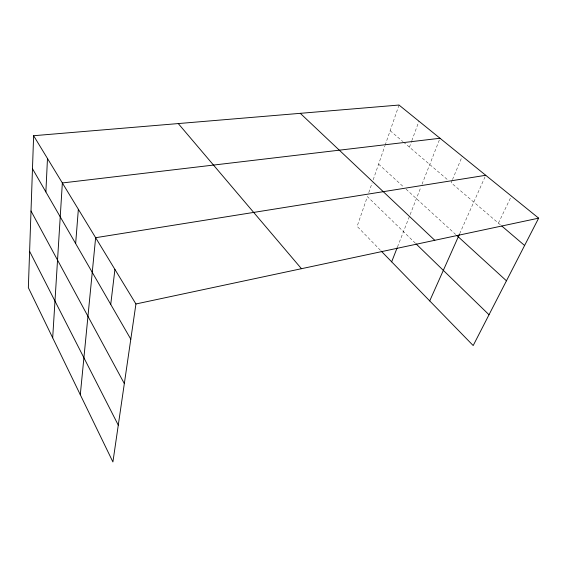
<?xml version="1.0" encoding="UTF-8"?>
<svg xmlns="http://www.w3.org/2000/svg" width="567" height="567" viewBox="0 0 567 567"><rect width="100%" height="100%" fill="white"/><g stroke="black" fill="none" stroke-linecap="round" stroke-linejoin="round"><path stroke-width="0.43" stroke-dasharray="2.83 2.13" d="M368.777 192.596L372.087 182.999M373.199 179.782L384.851 146.045M385.128 145.237L399.005 105.044M409.438 147.165L411.522 141.488M411.819 140.68L418.97 121.218M397.481 246.957L409.516 216.204M410.147 214.588L420.778 187.422M422.032 184.225L440.013 138.263M452.168 180.377L451.162 182.794L500.448 224.872M452.501 179.576L462.233 156.258M459.667 233.739L485.728 175.288M498.436 223.15L511.384 196.069M390.146 130.694L402.783 141.488M403.449 142.055L447.817 179.93M378.607 164.125L403.484 186.834M406.071 189.194L455.677 234.462M415.377 243.208L367.395 196.593L357.125 226.346L380.691 250.557"/><path stroke-width="0.85" d="M33.623 135.711L28.35 287.682L112.911 461.956L135.931 303.976L33.623 135.711L399.005 105.044L538.65 218.153L473.183 345.551L381.3 251.181M45.877 191.944L47.479 158.498M52.681 337.833L62.349 182.964L440.013 138.263M75.652 243.569L78.359 209.287M80.294 394.724L95.632 237.701L485.728 175.288M110.735 304.401L114.924 269.424M391.662 261.826L397.176 247.744M429.715 300.907L459.32 234.511M135.931 303.976L538.65 218.153M501.788 226.013L524.603 245.49M456.981 235.652L506.451 280.807M300.283 113.329L434.761 240.288M416.001 243.817L489.016 314.749M178.265 123.571L301.453 268.701M32.475 168.704L130.8 339.201M31.008 211.009L124.329 383.597M29.612 251.344L118.276 425.151"/></g></svg>
